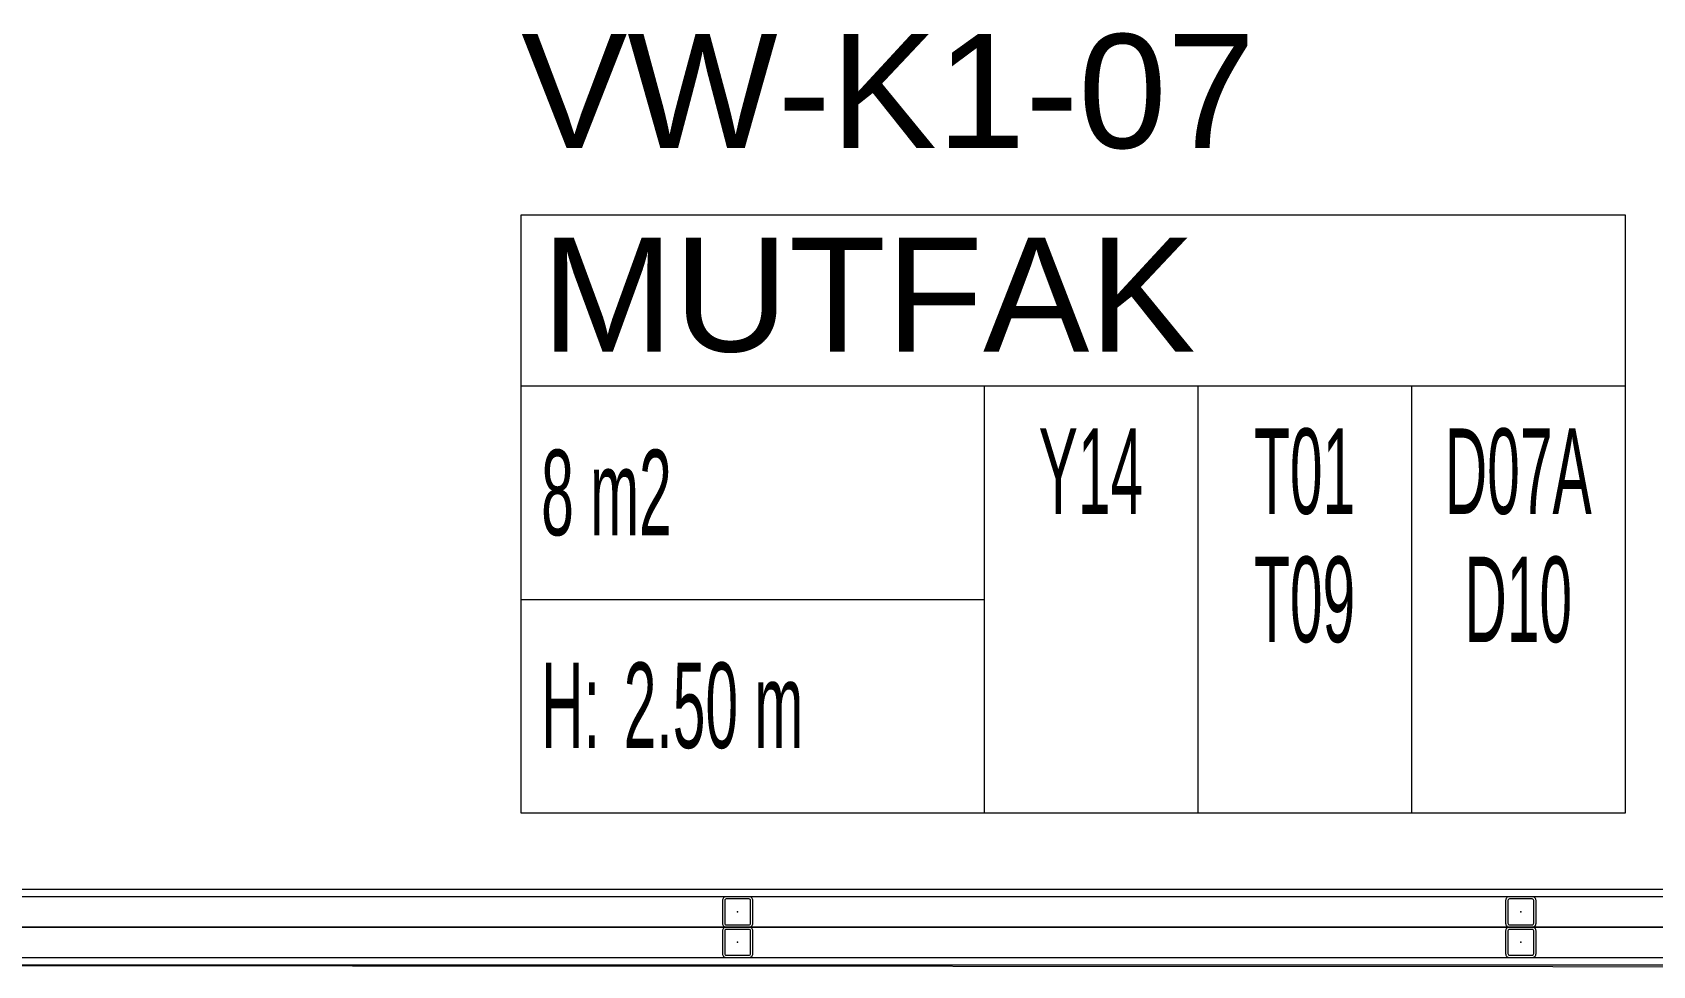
# Model space of a CAD drawing. Extents: x -1286 to 34975, y -230 to 6637.
# Drawn here: x 16938.7 to 17152, y 2869.4 to 2992.2 of the extents above; entities that cross this region are included whole.
import ezdxf
from ezdxf.enums import TextEntityAlignment as Align

# ---------------------------------------------------------------- set-up
doc = ezdxf.new("R2010")
doc.units = 0
doc.header["$LTSCALE"] = 20
doc.layers.get('0').update_dxf_attribs({"color": 9, "lineweight": 9})
for name, color, linetype, lineweight in [('06D', 9, 'Continuous', 9), ('10', 9, 'Continuous', 9), ('11', 9, 'Continuous', 9), ('21_MAHAL', 9, 'Continuous', 9), ('33', 9, 'BATTING', 9)]:
    doc.layers.add(name, color=color, linetype=linetype, lineweight=lineweight)
doc.styles.add('Arial', font='arial.ttf', dxfattribs={"height": 2.5})
doc.styles.add('MuuM_TEXT-STANDART', font='ARIALN.TTF')
doc.linetypes.add('BATTING', pattern='A,0.0001,-0.1,[134,ltypeshp.shx,S=0.1,R=0,X=-0.1,Y=0],-0.2,[134,ltypeshp.shx,S=0.1,R=180,X=0.1,Y=0],-0.1', length=0.4001)

# ---------------------------------------------------------------- blocks, each defined once
blk = doc.blocks.new('Prf-40x40')
for points in [[(1.5, -2), (-1.5, -2, -0.414214), (-2, -1.5), (-2, 1.5, -0.414214), (-1.5, 2), (1.5, 2, -0.414214), (2, 1.5), (2, -1.5, -0.414214)], [(1.5, -1.7), (-1.5, -1.7, -0.414214), (-1.7, -1.5), (-1.7, 1.5, -0.414214), (-1.5, 1.7), (1.5, 1.7, -0.414214), (1.7, 1.5), (1.7, -1.5, -0.414214)]]:
    blk.add_lwpolyline(points, format="xyb", close=True)
blk.add_point((0, 0))
blk = doc.blocks.new('0_roomno2')
blk.add_lwpolyline([(19.375, -10.5), (0, -10.5), (0, 0), (19.375, 0)], close=True)
for points in [[(0, -3), (19.375, -3)], [(8.125, -3), (8.125, -10.5)], [(11.875, -3), (11.875, -10.5)], [(15.625, -3), (15.625, -10.5)], [(0, -6.75), (8.125, -6.75)]]:
    blk.add_lwpolyline(points)
at = {"style": 'MuuM_TEXT-STANDART', "width": 0.6}
blk.add_text('H:', height=1.5, dxfattribs=at).set_placement((0.35, -8.608), align=Align.MIDDLE_LEFT)
at = {"style": 'Arial'}
blk.add_attdef('ODANO', (0, 1.17), '', height=2, dxfattribs=at)
blk.add_attdef('MEKANADI', text='', height=2, dxfattribs=at).set_placement((0.35, -3), align=Align.BOTTOM_LEFT)
at = {"style": 'MuuM_TEXT-STANDART', "width": 0.6}
for tag, p in [('YER01', (10, -4.5)), ('TAVAN01', (13.75, -4.5)), ('DUVAR01', (17.5, -4.5)), ('YER02', (10, -6.75)), ('TAVAN02', (13.75, -6.75)), ('DUVAR02', (17.5, -6.75)), ('YER03', (10, -9)), ('TAVAN03', (13.75, -9)), ('DUVAR03', (17.5, -9))]:
    blk.add_attdef(tag, text='', height=1.5, dxfattribs=at).set_placement(p, align=Align.MIDDLE_CENTER)
for tag, p in [('M2', (0.35, -4.875)), ('TEMIZTAVANYUKSEKLIGI', (1.8, -8.608))]:
    blk.add_attdef(tag, text='', height=1.5, dxfattribs=at).set_placement(p, align=Align.MIDDLE_LEFT)

msp = doc.modelspace()

# ---------------------------------------------------------------- linework, layer by layer
msp.add_lwpolyline([(16822.84, 2869.5), (17296.81, 2869.24), (17297.31, 1720.48), (16885.04, 1720.5), (16885.04, 1794.5), (16820.84, 1794.5), (16820.84, 2410.5), (16882.84, 2410.5), (16882.84, 2494.5), (16822.84, 2494.5), (16822.84, 2869.5)])
at = {"layer": '06D'}
msp.add_lwpolyline([(17297.31, 2874.5), (16824.34, 2874.5)], dxfattribs=at)
at = {"layer": '11'}
for points in [[(16820.84, 2878.5), (16820.84, 2879.5), (17300.81, 2879.5), (17300.81, 2878.5)], [(16820.84, 2869.5), (16820.84, 2870.5), (17300.81, 2870.5), (17300.81, 2869.5)]]:
    msp.add_lwpolyline(points, close=True, dxfattribs=at)
at = {"layer": '33', "ltscale": 0.3}
msp.add_lwpolyline([(16820.94, 2874.5), (17300.81, 2874.5)], dxfattribs=at)

# ---------------------------------------------------------------- block references
at = {"layer": '10', "xscale": -1}
for p in [(17031.54, 2876.5), (17134.64, 2876.5), (17031.54, 2872.5), (17134.64, 2872.5)]:
    msp.add_blockref('Prf-40x40', p, dxfattribs=at)
at = {"layer": '21_MAHAL'}
ref = msp.add_blockref('0_roomno2', (17003.05, 2968.25), dxfattribs=dict(at, xscale=7.5, yscale=7.5, zscale=7.5))
ref.add_attrib('ODANO', 'VW-K1-07', (17003.05, 2977.03), dxfattribs={"layer": '0', "height": 15, "style": 'Arial'})
ref.add_attrib('MEKANADI', 'MUTFAK', dxfattribs={"layer": '0', "height": 15, "style": 'Arial'}).set_placement((17005.68, 2945.75), align=Align.BOTTOM_LEFT)
ref.add_attrib('M2', '8 m2', dxfattribs={"layer": '0', "height": 11.25, "style": 'MuuM_TEXT-STANDART', "width": 0.6}).set_placement((17005.68, 2931.69), align=Align.MIDDLE_LEFT)
ref.add_attrib('TEMIZTAVANYUKSEKLIGI', '2.50 m', dxfattribs={"layer": '0', "height": 11.25, "style": 'MuuM_TEXT-STANDART', "width": 0.6}).set_placement((17016.55, 2903.69), align=Align.MIDDLE_LEFT)
ref.add_attrib('YER01', 'Y14', dxfattribs={"layer": '0', "height": 11.25, "style": 'MuuM_TEXT-STANDART', "width": 0.6}).set_placement((17078.05, 2934.5), align=Align.MIDDLE_CENTER)
ref.add_attrib('TAVAN01', 'T01', dxfattribs={"layer": '0', "height": 11.25, "style": 'MuuM_TEXT-STANDART', "width": 0.6}).set_placement((17106.18, 2934.5), align=Align.MIDDLE_CENTER)
ref.add_attrib('DUVAR01', 'D07A', dxfattribs={"layer": '0', "height": 11.25, "style": 'MuuM_TEXT-STANDART', "width": 0.6}).set_placement((17134.3, 2934.5), align=Align.MIDDLE_CENTER)
ref.add_attrib('TAVAN02', 'T09', dxfattribs={"layer": '0', "height": 11.25, "style": 'MuuM_TEXT-STANDART', "width": 0.6}).set_placement((17106.18, 2917.63), align=Align.MIDDLE_CENTER)
ref.add_attrib('DUVAR02', 'D10', dxfattribs={"layer": '0', "height": 11.25, "style": 'MuuM_TEXT-STANDART', "width": 0.6}).set_placement((17134.3, 2917.63), align=Align.MIDDLE_CENTER)

doc.saveas('drawing.dxf')
